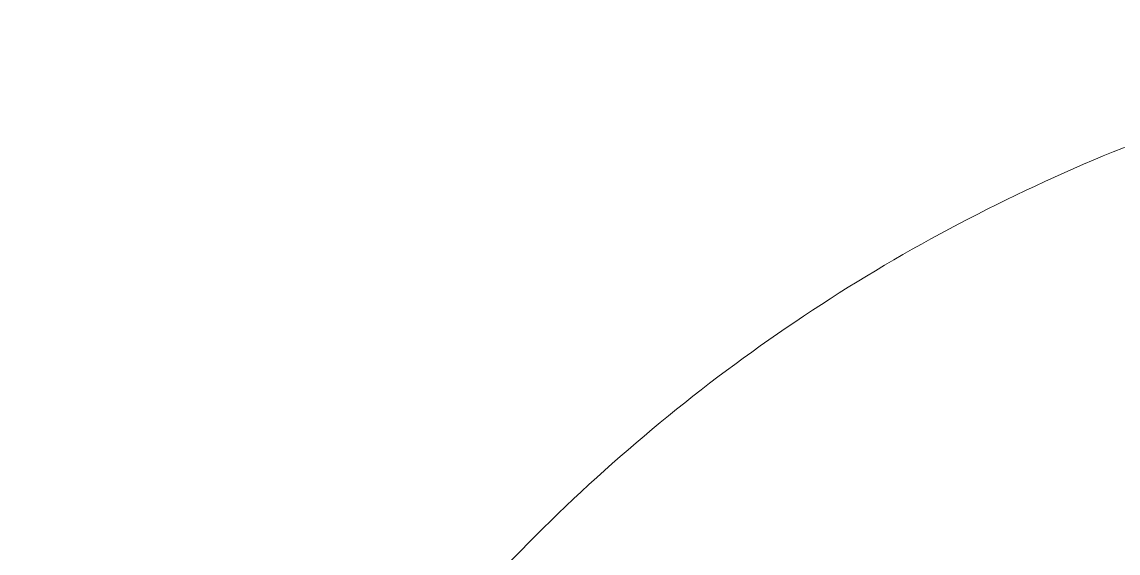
# Model space of a CAD drawing. Header units: inches. Extents: x 13.5 to 37.4, y -19.9 to -0.7.
# Drawn here: x 18.25 to 24.24, y -3.59 to -0.68 of the extents above; entities that cross this region are included whole.
import ezdxf

# ---------------------------------------------------------------- set-up
doc = ezdxf.new("R2010")
doc.units = ezdxf.units.IN
doc.header["$MEASUREMENT"] = 0
doc.layers.add('5', color=7, linetype='Continuous', lineweight=0)

msp = doc.modelspace()

# ---------------------------------------------------------------- linework, layer by layer
at = {"layer": '5'}
msp.add_open_spline([(27.8419, -0.6839), (27.1953, -0.6839), (26.5472, -0.7494), (25.9157, -0.8787), (25.2971, -1.0052), (24.6886, -1.1941), (24.107, -1.4401), (23.5375, -1.681), (22.9886, -1.9789), (22.4756, -2.3254), (21.9691, -2.6676), (21.4931, -3.0604), (21.0606, -3.4928), (20.6282, -3.9252), (20.2355, -4.4013), (19.8933, -4.9077), (19.5467, -5.4207), (19.2489, -5.9696), (19.008, -6.5392), (18.762, -7.1207), (18.5731, -7.7292), (18.4465, -8.3479), (18.3173, -8.9793), (18.2518, -9.6274), (18.2518, -10.274), (18.2518, -10.9206), (18.3173, -11.5687), (18.4465, -12.2001), (18.5731, -12.8188), (18.762, -13.4273), (19.008, -14.0088), (19.2489, -14.5784), (19.5467, -15.1273), (19.8933, -15.6403), (20.2355, -16.1467), (20.6282, -16.6228), (21.0606, -17.0552), (21.4931, -17.4876), (21.9691, -17.8804), (22.4756, -18.2226), (22.9886, -18.5691), (23.5375, -18.867), (24.107, -19.1079), (24.6886, -19.3539), (25.2971, -19.5428), (25.9157, -19.6693), (26.5472, -19.7986), (27.1953, -19.8641), (27.8419, -19.8641), (28.1022, -19.8641), (28.3656, -19.8534), (28.6246, -19.8323), (29.8352, -19.7336), (31.0007, -19.411), (32.0887, -18.8733), (33.1411, -18.3533), (34.0796, -17.6523), (34.8783, -16.79), (35.6808, -15.9236), (36.3097, -14.9292), (36.7475, -13.8345), (37.2017, -12.6988), (37.4319, -11.5009), (37.4319, -10.274), (37.4319, -9.6274), (37.3664, -8.9793), (37.2372, -8.3479), (37.1106, -7.7292), (36.9217, -7.1207), (36.6757, -6.5392), (36.4348, -5.9696), (36.137, -5.4207), (35.7904, -4.9077), (35.4482, -4.4013), (35.0555, -3.9252), (34.6231, -3.4928), (34.1906, -3.0604), (33.7146, -2.6676), (33.2081, -2.3254), (32.6952, -1.9789), (32.1462, -1.681), (31.5767, -1.4401), (30.9951, -1.1941), (30.3866, -1.0052), (29.768, -0.8787), (29.1365, -0.7494), (28.4885, -0.6839), (27.8419, -0.6839), (27.8419, -0.6839), (27.8419, -0.6839), (27.8419, -0.6839)], degree=3, knots=[0, 0, 0, 0, 1, 1, 1, 2, 2, 2, 3, 3, 3, 4, 4, 4, 5, 5, 5, 6, 6, 6, 7, 7, 7, 8, 8, 8, 9, 9, 9, 10, 10, 10, 11, 11, 11, 12, 12, 12, 13, 13, 13, 14, 14, 14, 15, 15, 15, 16, 16, 16, 17, 17, 17, 18, 18, 18, 19, 19, 19, 20, 20, 20, 21, 21, 21, 22, 22, 22, 23, 23, 23, 24, 24, 24, 25, 25, 25, 26, 26, 26, 27, 27, 27, 28, 28, 28, 29, 29, 29, 30, 30, 30, 30], dxfattribs=at)

doc.saveas('drawing.dxf')
